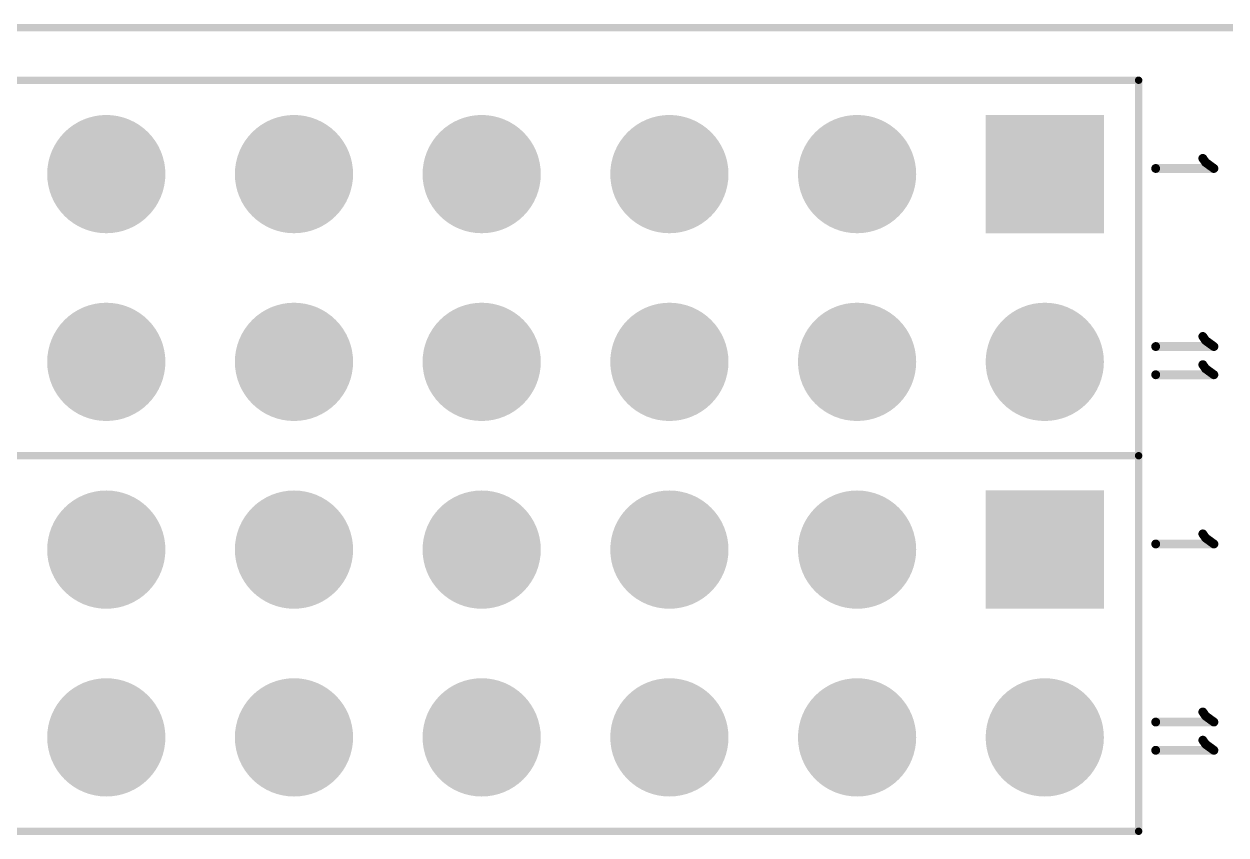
# Model space of a CAD drawing. Extents: x 100 to 144.1, y 92.5 to 144.1.
# Drawn here: x 119.62 to 135.88, y 133.08 to 144.05 of the extents above; entities that cross this region are included whole.
import ezdxf

# ---------------------------------------------------------------- set-up
doc = ezdxf.new("R2010")
doc.units = 0
doc.layers.get('0').update_dxf_attribs({"linetype": 'CONTINUOUS'})
doc.layers.add('MASK-TOP_PHO', color=1, linetype='CONTINUOUS')
doc.layers.add('SILK-TOP_PHO', color=5, linetype='CONTINUOUS')

# ---------------------------------------------------------------- blocks, each defined once
blk = doc.blocks.new('ROUND_1')
at = {"const_width": 0.050038}
blk.add_lwpolyline([(-0.025018, 0, 1), (0.025018, 0, 1)], format="xyb", close=True, dxfattribs=at)
blk = doc.blocks.new('ROUND_114')
at = {"const_width": 0.059944}
blk.add_lwpolyline([(-0.029972, 0, 1), (0.029972, 0, 1)], format="xyb", close=True, dxfattribs=at)
blk = doc.blocks.new('SQUARE_28')
blk.add_solid([(0.799972, 0.799972), (0.799972, -0.799972), (-0.799972, 0.799972), (-0.799972, -0.799972)])
blk = doc.blocks.new('ROUND_49')
at = {"const_width": 0.799972}
blk.add_lwpolyline([(-0.399986, 0, 1), (0.399986, 0, 1)], format="xyb", close=True, dxfattribs=at)

msp = doc.modelspace()

# ---------------------------------------------------------------- linework, layer by layer
at = {"layer": 'MASK-TOP_PHO', "const_width": 0.100076}
msp.add_lwpolyline([(143.999966, 143.999966), (100.000054, 143.999966)], dxfattribs=at)
at = {"layer": 'SILK-TOP_PHO'}
for points, const_width in [([(143.999966, 143.999966), (100.000054, 143.999966)], 0.100076), ([(109.30001, 143.290036), (134.70001, 143.290036)], 0.100076), ([(134.70001, 143.290036), (134.70001, 138.210036)], 0.100076), ([(135.718804, 142.096236), (134.93115, 142.096236)], 0.119888), ([(135.56869, 142.232634), (135.606282, 142.178278)], 0.119888), ([(135.606282, 142.178278), (135.718804, 142.096236)], 0.119888), ([(135.56869, 139.823698), (135.606282, 139.769088)], 0.119888), ([(135.718804, 139.6873), (134.93115, 139.6873)], 0.119888), ([(135.606282, 139.769088), (135.718804, 139.6873)], 0.119888), ([(135.56869, 139.441936), (135.606282, 139.387326)], 0.119888), ([(135.606282, 139.387326), (135.718804, 139.305538)], 0.119888), ([(135.718804, 139.305538), (134.93115, 139.305538)], 0.119888), ([(134.70001, 138.210036), (109.30001, 138.210036)], 0.100076), ([(109.30001, 138.210036), (134.70001, 138.210036)], 0.100076), ([(134.70001, 138.210036), (134.70001, 133.130036)], 0.100076), ([(135.56869, 137.152634), (135.606282, 137.098278)], 0.119888), ([(135.606282, 137.098278), (135.718804, 137.016236)], 0.119888), ([(135.718804, 137.016236), (134.93115, 137.016236)], 0.119888), ([(135.56869, 134.743698), (135.606282, 134.689088)], 0.119888), ([(135.606282, 134.689088), (135.718804, 134.6073)], 0.119888), ([(135.718804, 134.6073), (134.93115, 134.6073)], 0.119888), ([(135.56869, 134.361936), (135.606282, 134.307326)], 0.119888), ([(135.606282, 134.307326), (135.718804, 134.225538)], 0.119888), ([(135.718804, 134.225538), (134.93115, 134.225538)], 0.119888), ([(134.70001, 133.130036), (109.30001, 133.130036)], 0.100076)]:
    msp.add_lwpolyline(points, dxfattribs=dict(at, const_width=const_width))

# ---------------------------------------------------------------- block references
at = {"layer": 'MASK-TOP_PHO'}
for name, p in [('ROUND_49', (120.73001, 142.020036)), ('ROUND_49', (123.27001, 142.020036)), ('ROUND_49', (125.81001, 142.020036)), ('ROUND_49', (128.35001, 142.020036)), ('ROUND_49', (130.89001, 142.020036)), ('SQUARE_28', (133.43001, 142.020036)), ('ROUND_49', (120.73001, 139.480036)), ('ROUND_49', (123.27001, 139.480036)), ('ROUND_49', (125.81001, 139.480036)), ('ROUND_49', (128.35001, 139.480036)), ('ROUND_49', (130.89001, 139.480036)), ('ROUND_49', (133.43001, 139.480036)), ('ROUND_49', (120.73001, 136.940036)), ('ROUND_49', (123.27001, 136.940036)), ('ROUND_49', (125.81001, 136.940036)), ('ROUND_49', (128.35001, 136.940036)), ('ROUND_49', (130.89001, 136.940036)), ('SQUARE_28', (133.43001, 136.940036)), ('ROUND_49', (120.73001, 134.400036)), ('ROUND_49', (123.27001, 134.400036)), ('ROUND_49', (125.81001, 134.400036)), ('ROUND_49', (128.35001, 134.400036)), ('ROUND_49', (130.89001, 134.400036)), ('ROUND_49', (133.43001, 134.400036))]:
    msp.add_blockref(name, p, dxfattribs=at)
at = {"layer": 'SILK-TOP_PHO'}
for name, p in [('ROUND_1', (134.70001, 143.290036)), ('ROUND_1', (134.70001, 143.290036)), ('ROUND_114', (134.93115, 142.096236)), ('ROUND_114', (135.56869, 142.232634)), ('ROUND_114', (135.606282, 142.178278)), ('ROUND_114', (135.718804, 142.096236)), ('ROUND_114', (135.718804, 142.096236)), ('ROUND_114', (135.56869, 139.823698)), ('ROUND_114', (134.93115, 139.6873)), ('ROUND_114', (135.606282, 139.769088)), ('ROUND_114', (135.718804, 139.6873)), ('ROUND_114', (135.56869, 139.441936)), ('ROUND_114', (135.606282, 139.387326)), ('ROUND_114', (134.93115, 139.305538)), ('ROUND_114', (135.718804, 139.305538)), ('ROUND_1', (134.70001, 138.210036)), ('ROUND_1', (134.70001, 138.210036)), ('ROUND_1', (134.70001, 138.210036)), ('ROUND_114', (135.56869, 137.152634)), ('ROUND_114', (135.606282, 137.098278)), ('ROUND_114', (134.93115, 137.016236)), ('ROUND_114', (135.718804, 137.016236)), ('ROUND_114', (135.718804, 137.016236)), ('ROUND_114', (135.56869, 134.743698)), ('ROUND_114', (135.606282, 134.689088)), ('ROUND_114', (134.93115, 134.6073)), ('ROUND_114', (135.718804, 134.6073)), ('ROUND_114', (135.56869, 134.361936)), ('ROUND_114', (135.606282, 134.307326)), ('ROUND_114', (134.93115, 134.225538)), ('ROUND_114', (135.718804, 134.225538)), ('ROUND_1', (134.70001, 133.130036))]:
    msp.add_blockref(name, p, dxfattribs=at)

doc.saveas('drawing.dxf')
